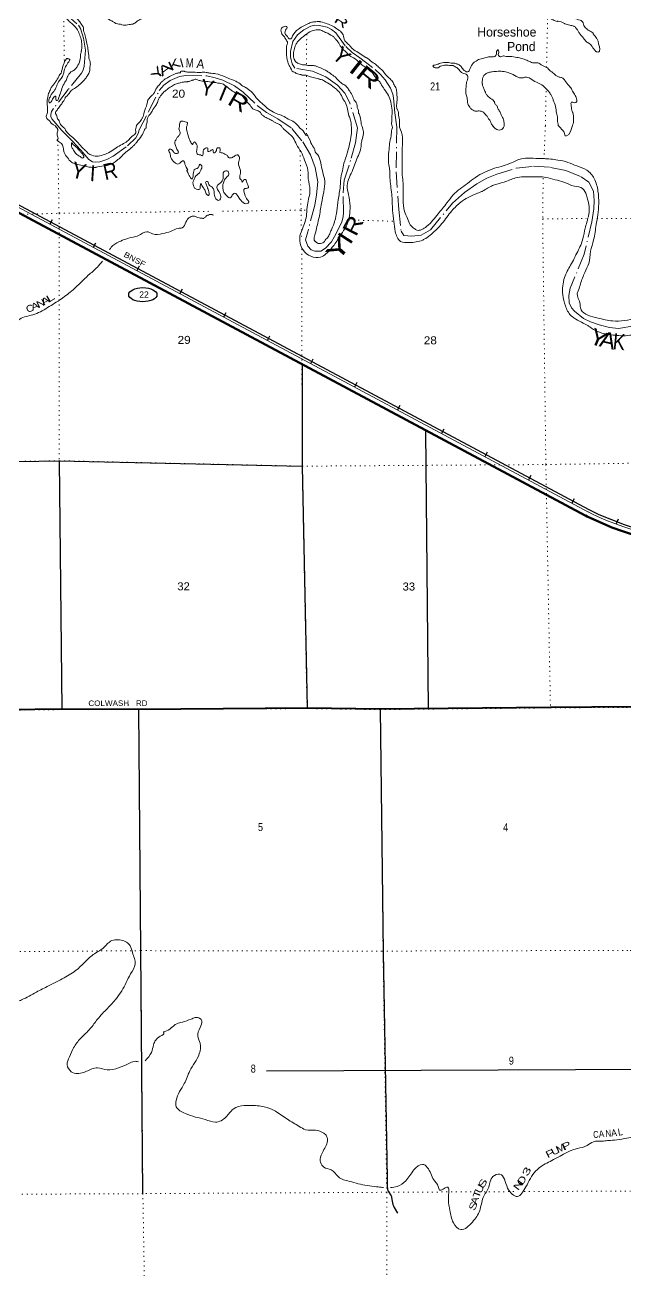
# Model space of a CAD drawing. Header units: feet. Extents: x -2 to 285336, y -549186 to -364975.
# Drawn here: x 226646 to 239775, y -481607 to -454369 of the extents above; entities that cross this region are included whole.
import ezdxf
from ezdxf.enums import TextEntityAlignment as Align

# ---------------------------------------------------------------- set-up
doc = ezdxf.new("R2010")
doc.units = ezdxf.units.FT
doc.header["$LTSCALE"] = 70
doc.linetypes.add('DOT_DASHED', pattern=[7.7, 5, -1.2, 0.3, -1.2])
doc.linetypes.add('DOTTED', pattern=[1.5, 0.3, -1.2])
for name, color, linetype, lineweight in [('17', 7, 'Continuous', 25), ('23', 7, 'Continuous', 70), ('26', 7, 'Continuous', 40), ('27', 7, 'Continuous', 13), ('29', 7, 'Continuous', 25), ('34', 7, 'Continuous', 25), ('39', 7, 'Continuous', 13), ('41', 7, 'Continuous', 13), ('44', 7, 'DOT_DASHED', 13), ('6', 7, 'DOTTED', 25), ('7', 7, 'DOTTED', 13)]:
    doc.layers.add(name, color=color, linetype=linetype, lineweight=lineweight)

msp = doc.modelspace()

# ---------------------------------------------------------------- linework, layer by layer
at = {"layer": '17'}
msp.add_ellipse((229225.15, -460270.53), major_axis=(-309.24, 1), ratio=0.500121, dxfattribs=at)
at = {"layer": '23'}
msp.add_lwpolyline([(243441.25, -466705.87), (239714.87, -465444.4), (239483.42, -465360.86), (238948.13, -465121.98), (238906.97, -465103.61), (238898.13, -465097.46), (225458.05, -457916.01)], dxfattribs=at)
at = {"layer": '26'}
msp.add_lwpolyline([(243441.25, -466705.87), (243442.3, -466729.64), (243553.83, -469257.48), (238141.45, -469300.75), (234414.5, -469337.88), (232817.67, -469316.21), (229137, -469347.48), (227455.64, -469339.58), (223913.71, -469381.37), (222107.54, -469405.16), (222112.85, -463991.17), (222037.1, -458713.71), (222035.76, -458634.6)], dxfattribs=at)
at = {"layer": '29'}
for p, q in [((235405.91, -463253.29), (235465.62, -469334.28)), ((227398.4, -463902.98), (227455.64, -469339.58)), ((245194.08, -477200.96), (231930.27, -477256.1))]:
    msp.add_line(p, q, dxfattribs=at)
for points in [[(232708.66, -461785.45), (232710.68, -464021.56), (232817.67, -469307.21)], [(222116.07, -463989.61), (227389.4, -463902.98), (232710.68, -464021.56)], [(229226.41, -479934.8), (229178.43, -474619.14), (229137, -469347.48)], [(234414.5, -469337.88), (234480.94, -474653.32), (234568.06, -479600.22)], [(234568.06, -479600.22), (234569.67, -479771.49), (234575.8, -479838.93), (234583.97, -479870.6), (234590.09, -479881.83), (234659.54, -479984), (234665.67, -479998.32), (234667.71, -480015.68), (234679.96, -480098.43), (234688.14, -480136.25), (234697.33, -480169.96), (234710.6, -480204.7), (234724.89, -480237.38), (234798.42, -480364.07)]]:
    msp.add_lwpolyline(points, dxfattribs=at)
at = {"layer": '34', "lineweight": 13}
msp.add_line((238973.74, -465024.48), (225054.27, -457586.87), dxfattribs=at)
at = {"layer": '34'}
for p, q in [((227240.56, -458631.44), (227188.43, -458729)), ((228188.43, -459143.74), (228136.31, -459241.3)), ((229147.31, -459648.46), (229095.18, -459746.02)), ((230088.34, -460148.79), (230036.22, -460246.34)), ((231042.09, -460665.47), (230989.96, -460763.03)), ((231995.09, -461179.47), (231942.96, -461277.02)), ((232945.42, -461682.48), (232893.29, -461780.03)), ((233908.68, -462193.06), (233856.55, -462290.62)), ((234845.33, -462692.65), (234793.2, -462790.2)), ((235808.59, -463210.07), (235756.46, -463307.63)), ((236755.49, -463716.48), (236703.37, -463814.04)), ((237715.34, -464223.66), (237663.21, -464321.22)), ((238658.82, -464733.49), (238606.69, -464831.05)), ((239620.43, -465177.69), (239579.63, -465280.5))]:
    msp.add_line(p, q, dxfattribs=at)
msp.add_lwpolyline([(253811.43, -470096.96), (252076.11, -469471.79), (239763.8, -465303.76), (239206.01, -465082.43), (238991.23, -464978.38), (225076.93, -457543.53), (225075.09, -457542.59), (224663.22, -457292.81), (224309.01, -457016.89), (223955.84, -456716.3)], dxfattribs=at)
at = {"layer": '34', "lineweight": 13}
msp.add_lwpolyline([(253851.08, -470221.6), (253254, -470001.45), (252059.08, -469517.65), (239746.93, -465349.68)], dxfattribs=at)
msp.add_arc((241588.69, -459890.59), 5761.4, 242.95041, 251.35595, dxfattribs=at)
at = {"layer": '39'}
msp.add_lwpolyline([(238313.26, -456572.46), (238431.1, -456700.28), (238462.96, -456796.79), (238491.14, -456794.86), (238545.58, -456764.87), (238578, -456702.68), (238622.3, -456569.29)], dxfattribs=at)
for points in [[(227535.8, -456681.21), (227510.72, -456625.05), (227474.05, -456595.73), (227437.24, -456560.42), (227401.81, -456494.98), (227378.7, -456443.32), (227360.25, -456423.65), (227336.56, -456343.92), (227326.26, -456330.1), (227317.3, -456284.16), (227361.97, -456215.02), (227422.27, -456125.48), (227450, -456091.7), (227474.04, -456054.12), (227494.44, -456027.67), (227523.29, -455968.9), (227536.95, -455950.55), (227586.05, -455901.38), (227638.71, -455830.06), (227660.25, -455805.54), (227751.26, -455747.45), (227861.62, -455654.85), (227922.62, -455599.39), (227971.52, -455540.19), (228016.28, -455475.05), (228042.9, -455429.66), (228053, -455408.09), (228064.11, -455363.73), (228072.11, -455265.28), (228077.42, -455231.07), (228053.12, -455121.26), (228050.98, -455115.29), (228047.54, -455045.17), (228029.78, -454961.3), (228024, -454875.17), (228008.61, -454809.31), (227975.59, -454665.6), (227949.15, -454549.83), (227927.96, -454494.11), (227924.72, -454434), (227870.68, -454340.88), (227821.07, -454267.72), (227786.27, -454232.36), (227724.95, -454175.49), (227672.32, -454150.52), (227662.26, -454148.74), (227629.95, -454137.38), (227583.13, -454102.27), (227562.43, -454070.62), (227531.84, -454045.19), (227498.79, -453997.76), (227451.71, -453950.62), (227414.99, -453919.3), (227355.4, -453848.36), (227299.9, -453781.34), (227275.44, -453761.8), (227255.36, -453760.22), (227237.03, -453746.57), (227203.2, -453661.04), (227182.59, -453633.39), (227176.41, -453625.5), (227094.49, -453540.99), (226997.88, -453424.7), (226981.16, -453390.96)], [(227826.88, -453381.04), (227847.83, -453443.5), (227871.85, -453520.49), (227880.65, -453558.42), (227929.42, -453687.76), (227934.2, -453725.77), (227950.71, -453845.76), (227979.54, -453883.27), (228016.97, -453948.66), (228088.46, -454013.33), (228216.59, -454102.88), (228321.81, -454150.79), (228374.65, -454185.78), (228508.55, -454263.17), (228579.5, -454301.78), (228700.8, -454351.36), (228706.81, -454351.23), (228831.62, -454376.67), (228893.57, -454367.33), (228957.57, -454359.96), (229047.11, -454330.18), (229078.76, -454307.24), (229175.67, -454243.01), (229252.98, -454201.26), (229323.84, -454137.57), (229398.33, -454055.77), (229431.12, -453992.89), (229464.32, -453950.06), (229523.68, -453912.7), (229554.64, -453857.89), (229560.35, -453843.73), (229614.07, -453726.25), (229627.2, -453665.92), (229633.47, -453597.47), (229635.62, -453507.17), (229646.91, -453470.83), (229674.94, -453371.95)], [(238131.75, -454027.35), (238124.93, -454085.65), (238132.38, -454155.7), (238128.95, -454183.86), (238139.62, -454215.72), (238204.69, -454260.48), (238285.5, -454290.86), (238313.51, -454288.26), (238432.67, -454331.88), (238459.01, -454345.36), (238567.83, -454373.15), (238654.56, -454399.39), (238664.99, -454403.27), (238691.16, -454424.7), (238765.64, -454537.46), (238769.77, -454543.38), (238864.32, -454657.72), (238921.95, -454730.71), (238960.55, -454755.97), (239054.49, -454840.23), (239087.66, -454893.68), (239130.71, -454940.92), (239140.99, -454952.73), (239163.19, -454960.29), (239203.23, -454957.44), (239216.59, -454925.07), (239212.94, -454844.91), (239200.02, -454801.05), (239182.42, -454725.21), (239155.23, -454669.62), (239149.06, -454661.73), (239122.06, -454616.16), (239081.08, -454572.91), (239076.75, -454556.96), (239068.48, -454545.09), (238973.07, -454486.94), (238936.4, -454457.62), (238874.68, -454380.7), (238828.59, -454283.39), (238790.18, -454268.17), (238665.01, -454224.67), (238544.05, -454191.13), (238432.66, -454135.31), (238378.18, -454118.42), (238321.42, -454087.52), (238304.27, -454078.63), (238278.76, -454060.34), (238208.1, -454035.76), (238157.72, -454022.78), (238133.76, -454027.3)], [(227368.2, -456682.89), (227367.25, -456666.2), (227363.96, -456656.43), (227356.65, -456638.34), (227329.86, -456602.8), (227305.16, -456571.24), (227234.2, -456532.62), (227184.75, -456467.48), (227154.2, -456444.07), (227110.76, -456378.8), (227129.4, -456310.21), (227143.58, -456219.65), (227140.96, -456189.62), (227132.1, -456051.41), (227153.29, -455912.56), (227155.05, -455900.49), (227176.46, -455843.71), (227197.03, -455797.31), (227231.56, -455722.37), (227280.55, -455667.17), (227303.46, -455635.56), (227315.54, -455614.28), (227385.33, -455498.46), (227408.42, -455451.84), (227437.86, -455421.14), (227440.23, -455416.13), (227449.09, -455382.79), (227490.17, -455235.5), (227555.78, -455111.75), (227567.64, -455103.48), (227583, -455108.03), (227609.88, -455110.61), (227626.2, -455124.31), (227624.57, -455142.38), (227620.68, -455148.49), (227552.69, -455254.23), (227537.16, -455278.62), (227499.56, -455399.77), (227477.04, -455474.46), (227424.63, -455557.81), (227372.02, -455631.13), (227347.17, -455689.83), (227337.28, -455712.96), (227306.95, -455780.93), (227285.53, -455811.48), (227279.68, -455819.62), (227232.74, -455876.79), (227215.41, -455911.24), (227176.86, -455986.28), (227167.79, -456032.6), (227174.3, -456056.53), (227182.59, -456070.39), (227200.59, -456068.01), (227231.91, -456031.24), (227276.39, -455952.07), (227300.02, -455931.51), (227317.97, -455927.12), (227319.54, -456003.3), (227337.98, -456022.98), (227354.01, -456022.63), (227373.59, -456000.15), (227399.96, -455917.36), (227407.6, -455899.15), (227454.89, -455761.75), (227522.17, -455621.93), (227564.56, -455538.8), (227575.8, -455500.45), (227608.83, -455449.6), (227669.67, -455386.14), (227709.41, -455369.25), (227766.45, -455315.89), (227805.25, -455252.88), (227856.42, -455109.39), (227859.54, -455065.95), (227868.05, -454992.81), (227879.09, -454944.44), (227880.92, -454936.37), (227891.83, -454881.99), (227890.31, -454807.8), (227875.73, -454683.76), (227833.22, -454566.32), (227782.82, -454455.07), (227756.2, -454427.55), (227674.24, -454341.03), (227633.54, -454311.81), (227594.27, -454268.65), (227576.17, -454250.85), (227508.67, -454186.09), (227482.55, -454182.63), (227456.7, -454193.21)], [(233788.88, -456618.68), (233754.41, -456404.5), (233733.34, -456354.8), (233704.42, -456215.01), (233659.46, -456075.56), (233622.16, -456016.17), (233551.24, -455881.28), (233460.89, -455776.89), (233416.07, -455741.74), (233391.45, -455723.85), (233371.25, -455706.59), (233334.6, -455679.28), (233200.63, -455597.88), (233176.25, -455582.34), (233079.42, -455552.3), (233069.32, -455548.5), (232954.49, -455520.85), (232831.44, -455483.35), (232768.92, -455464.6), (232704.8, -455465.97), (232678.54, -455456.5), (232639.98, -455447.31), (232579.78, -455430.5), (232526.91, -455393.51), (232512.84, -455391.8), (232475.95, -455352.47), (232467.48, -455330.58), (232411.24, -455227.48), (232385.14, -455127.74), (232364.55, -455003.83), (232368.18, -454887.41), (232367.85, -454871.38), (232376.63, -454811.02), (232391.87, -454772.59), (232389.21, -454740.55), (232376.78, -454720.76), (232335.23, -454649.43), (232281.77, -454584.37), (232256.9, -454544.78), (232247.61, -454482.8), (232255, -454452.55), (232264.65, -454434.3), (232314.18, -454405.17), (232366.27, -454404.06), (232380.66, -454421.81), (232379.03, -454439.9), (232361.4, -454460.33), (232340.44, -454512.93), (232338.56, -454518.98), (232335.5, -454565.18), (232386.82, -454624.26), (232427.93, -454673.54), (232461.95, -454670.81), (232485.54, -454648.24), (232502.79, -454609.78), (232628.03, -454460.7), (232750.78, -454385.89), (232860, -454335.44), (232901.7, -454316.51), (232975.59, -454302.9), (232985.61, -454302.7), (233093.72, -454296.4), (233121.9, -454301.82), (233255.06, -454343.12), (233380.39, -454394.62), (233494.21, -454470.45), (233547.08, -454507.43), (233604.79, -454584.44), (233645.54, -454713.95), (233657.98, -454733.75), (233745.82, -454814.12), (233784.92, -454863.43), (233838.04, -454912.46), (233969.97, -454991.9), (234104.07, -455079.32), (234112.17, -455083.16), (234236.41, -455178.81), (234340.09, -455248.82), (234362.62, -455272.41), (234448.29, -455344.82), (234512.05, -455423.69), (234632.95, -455551.51), (234698.67, -455628.34), (234721.78, -455680), (234746.65, -455719.59), (234776.63, -455813.23), (234779.62, -455861.3), (234787, -456025.62), (234781.78, -456063.84), (234780.15, -456180.21), (234790.95, -456218.09), (234795.12, -456226.02), (234820.61, -456295.68), (234822.13, -456369.86), (234832.88, -456405.74), (234841.98, -456555.98), (234841.27, -456608.05)], [(234028.03, -456616.16), (233998.95, -456501.61), (233965.53, -456337.85), (233946.63, -456296.13), (233941.43, -456238.07), (233914.02, -456172.46), (233911.16, -456130.4), (233889.76, -456064.66), (233838.18, -455993.55), (233817, -455937.84), (233752.45, -455820.87), (233700.72, -455741.73), (233621.13, -455673.21), (233598.89, -455663.65), (233515.21, -455591.22), (233504.99, -455581.4), (233451.7, -455524.37), (233406.87, -455489.21), (233303.08, -455413.19), (233241.15, -455372.17), (233201.54, -455349.15), (233169.15, -455333.78), (233051.9, -455286.12), (232983.24, -455261.5), (232928.98, -455254.63), (232804.54, -455247.23), (232778.33, -455239.77), (232740.3, -455242.58), (232693.97, -455231.52), (232609.24, -455205.24), (232553.98, -455150.24), (232547.81, -455142.35), (232517.61, -455038.69), (232535.06, -454911.96), (232570.95, -454804.9), (232617.52, -454729.69), (232652.01, -454692.84), (232692.18, -454655.91), (232737.56, -454620.85), (232879.85, -454521.56), (232987.31, -454483.18), (233043.33, -454477.98), (233119.64, -454484.39), (233198.61, -454522.83), (233249.07, -454539.81), (233326.2, -454586.32), (233334.33, -454592.17), (233399.24, -454628.9), (233438.3, -454676.21), (233473.18, -454715.59), (233543.57, -454824.42), (233599.24, -454899.46), (233699.35, -454991.61), (233723.97, -455019.17), (233835.62, -455087.01), (233968.16, -455196.52), (234007.01, -455233.81), (234082.26, -455286.37), (234220.78, -455393.76), (234249.36, -455419.23), (234294.96, -455492.47), (234344.17, -455545.59), (234348.33, -455553.52), (234407.72, -455614.45), (234430.58, -455654.08), (234507.28, -455776.81), (234598.32, -455915.28), (234649.32, -456056.62), (234677.07, -456236.54), (234680.89, -456324.71), (234669.89, -456375.09), (234673.71, -456463.26), (234666.68, -456511.54), (234683.55, -456609.55)], [(236886.1, -456587.46), (236845.83, -456521.61), (236832.99, -456481.77), (236816.31, -456450.02), (236785.72, -456424.6), (236768.99, -456390.86), (236701.18, -456310.06), (236682.09, -456285.19), (236644.51, -456262.65), (236603.82, -456253.95), (236557.65, -456250.91), (236537.73, -456257.36), (236451.08, -456235.12), (236394.11, -456194.2), (236365.04, -456144.67), (236358.9, -456138.78), (236331.98, -456097.23), (236326.82, -456041.18), (236310.75, -455941.23), (236295.81, -455897.42), (236293.06, -455763.1), (236302.74, -455648.56), (236332.42, -455531.6), (236335.76, -455499.44), (236314.91, -455459.76), (236276.39, -455438.52), (236222.03, -455427.63), (236177.14, -455388.47), (236117.58, -455319.52), (236070.88, -455290.43), (236060.78, -455286.63), (236012.08, -455257.58), (235963.9, -455254.58), (235849.49, -455246.98), (235739.74, -455271.36), (235719.83, -455277.79), (235688.34, -455306.54), (235646.58, -455306.78), (235597.97, -455298.42), (235571.43, -455274.91), (235591.01, -455252.44), (235609, -455250.06), (235706.53, -455215.89), (235842.28, -455188.96), (235912.5, -455191.48), (235972.89, -455204.25), (235978.91, -455204.12), (236051.12, -455206.6), (236093.57, -455223.75), (236115.69, -455227.3), (236174.62, -455266.17), (236197.28, -455295.78), (236252.77, -455362.79), (236283.29, -455384.22), (236307.62, -455397.74), (236347.49, -455386.87), (236372.87, -455354.24), (236436.37, -455224.53), (236489.44, -455173.26), (236539, -455146.14), (236546.89, -455139.95), (236654.39, -455103.59), (236762.02, -455073.23), (236870.09, -455064.92), (236924.07, -455057.76), (236943.74, -455039.3), (236959.03, -455002.88), (236973.49, -454926.34), (236999.21, -454909.76), (237001.34, -454915.73), (237012.18, -454955.61), (237003.8, -455036.02), (237018.24, -455055.78), (237040.49, -455065.34), (237110.29, -455047.82), (237118.3, -455047.64), (237170.6, -455056.56), (237260.81, -455056.66), (237407.66, -455081.64), (237463.93, -455088.47), (237564.81, -455120.44), (237678.01, -455166.18), (237728.63, -455191.19), (237800.89, -455195.68), (237849.02, -455196.67), (237923.86, -455229.18), (237980.75, -455266.09), (238041.43, -455292.89), (238063.64, -455300.44), (238139.33, -455375.05), (238145.43, -455378.94), (238239.19, -455455.18), (238288.03, -455490.25), (238350.63, -455513), (238415.24, -455535.7), (238456.34, -455584.98), (238546.82, -455695.38)], [(229063.97, -456666.14), (229104.71, -456545.11), (229185.09, -456457.16), (229205.8, -456421.22), (229219.96, -456398.26), (229255.65, -456281.16), (229316.1, -456101.38), (229338.32, -456012.65), (229363.63, -455976.01), (229398.91, -455937.15), (229435.46, -455901.84), (229459.79, -455875.69), (229531.25, -455743.8), (229597.15, -455664.27), (229622.44, -455631.75), (229654.96, -455602.85), (229701.93, -455559.49), (229763.36, -455528.28), (229787.08, -455511.73), (229836.53, -455484.52), (229868.44, -455469.95), (229903.38, -455450.19), (229934.09, -455437.54), (229953.78, -455429.97), (229989.68, -455421.19), (230022.64, -455419.52), (230047.66, -455413.94), (230047.42, -455401.91), (230063.59, -455384.08), (230123.19, -455382.26), (230137.3, -455385.97), (230223.86, -455404.19), (230281.15, -455405.99), (230336.16, -455405.83), (230410.34, -455406.26), (230472.45, -455410.44), (230498.58, -455408.4), (230610.83, -455408.03), (230687.3, -455422.45), (230823.93, -455437.61), (231023.73, -455503.58), (231223.91, -455587.59), (231351.66, -455659.1), (231394.49, -455694.29), (231471.53, -455736.79), (231477.63, -455740.67), (231595.65, -455826.43), (231706.65, -455960.46), (231760.07, -456023.52), (231825.38, -456080.3), (231943.86, -456188.1), (232083.96, -456275.39), (232209.35, -456328.89), (232251.72, -456342.05), (232375.41, -456411.63), (232507.05, -456477.04), (232602.84, -456553.23), (232627.59, -456586.8), (232656.46, -456630.3)], [(237127.56, -456584.51), (237125.82, -456489.61), (237114.94, -456447.72), (237066.51, -456334.42), (237032.94, -456260.92), (236991.55, -456197.61), (236966.18, -456133.97), (236927.21, -456090.66), (236920.79, -456070.74), (236906.06, -456036.95), (236806.2, -455956.82), (236746.77, -455893.91), (236717.61, -455840.37), (236683.9, -455760.85), (236658.04, -455691.53), (236655.03, -455675), (236651.67, -455655.22), (236657.51, -455548.79), (236676.31, -455488.22), (236735.36, -455434.83), (236792.97, -455409.54), (236868.82, -455393.89), (236994.89, -455383.2), (237129.34, -455390.39), (237244.25, -455422.06), (237355.53, -455471.85), (237394.13, -455497.12), (237462.87, -455525.75), (237521.07, -455528.53), (237582.93, -455515.19), (237592.86, -455510.97), (237649.09, -455515.79), (237699.72, -455540.8), (237835.73, -455624.17), (237955.14, -455679.81), (238051.16, -455768.04), (238104.41, -455823.08), (238147.93, -455892.36), (238181.1, -455945.81), (238204.58, -456015.52), (238253.5, -456152.88), (238276.49, -456296.81), (238298.75, -456404.65), (238297.6, -456446.79), (238313.26, -456572.46)], [(229264.3, -456664.12), (229267.15, -456645.97), (229288.86, -456629.46), (229301.57, -456565.01), (229314.69, -456520.61), (229326.49, -456412.04), (229357.31, -456351.21), (229400.4, -456302.17), (229426.73, -456252.89), (229509.15, -456131.38), (229551.5, -456046.24), (229558.85, -456013.99), (229595.61, -455949.03), (229632.61, -455896.09), (229709.19, -455818.26), (229719.08, -455812.02), (229755.87, -455782.47), (229801.84, -455742.08), (229849.39, -455715), (229942.53, -455662.87), (229986.41, -455651.92), (230060.22, -455628.42), (230112.02, -455619.18), (230156.4, -455611.89), (230200.06, -455611.29), (230220.01, -455606.85), (230257.1, -455599.87), (230293.78, -455587.24), (230317.22, -455575.82), (230330.74, -455574.32), (230339.49, -455568.22), (230405.53, -455562.8), (230470.19, -455587.51), (230582.73, -455601.18), (230715.38, -455618.42), (230786.13, -455629.92), (230823.92, -455632.17), (230866.19, -455641.3), (230932.48, -455647.92), (231035.82, -455701.89), (231160.07, -455797.54), (231269.58, -455859.41), (231340.34, -455887.99), (231403.27, -455926.77), (231500.08, -456053.09), (231508.26, -456060.94), (231590.31, -456151.47), (231631.45, -456202.74), (231704.24, -456233.29), (231785.25, -456273.69), (231826.48, -456328.99), (231853.02, -456352.49), (231902.06, -456385.15), (231942.64, -456406.19), (231978.81, -456426.04), (232065.91, -456470.33), (232116.67, -456501.34), (232187.42, -456529.93), (232275.27, -456610.31), (232293.6, -456634.24)], [(238546.82, -455695.38), (238600.34, -455764.46), (238625.45, -455816.07), (238683.54, -455911.12), (238715.64, -456010.73), (238716.3, -456042.81), (238714.55, -456054.88), (238676.85, -456073.72), (238630.47, -456060.67), (238620.41, -456058.87), (238600.41, -456061.3), (238590.97, -456089.59), (238598.09, -456143.59), (238616.54, -456261.54), (238629.1, -456287.35), (238648.13, -456433.36), (238640.08, -456529.8), (238624.71, -456562.23), (238622.3, -456569.29)], [(230019.82, -456656.61), (230015.22, -456640.06), (230017.04, -456623.68), (230029.78, -456560), (230029.78, -456543.63), (230042.51, -456494.5), (230055.24, -456479.95), (230060.7, -456476.31), (230077.07, -456470.85), (230131.63, -456479.95), (230178.92, -456496.32), (230204.38, -456510.88), (230204.38, -456525.43), (230191.65, -456572.74), (230178.92, -456625.5), (230178.43, -456629.9), (230177.49, -456655.04)], [(229264.3, -456664.12), (229195.94, -456798.27), (229090.83, -456932.59), (229048.38, -456986.72), (228995.89, -457036.8), (228880.85, -457130.91), (228771.83, -457233.08), (228680.99, -457315.2), (228618.44, -457363.25), (228443.08, -457445.15), (228213.55, -457478.69), (228199.44, -457484.68), (228124.98, -457484.48), (228020.38, -457474.16), (227905.78, -457441.71), (227760.99, -457413.2), (227664.55, -457368.75), (227576.34, -457272.09), (227506.3, -457159.4), (227490.46, -457085.03), (227404.46, -456930.12), (227348.28, -456881.75), (227364.44, -456865.73), (227354.68, -456777.31), (227368.2, -456682.89)], [(227535.8, -456681.21), (227608.3, -456761.91), (227722.67, -456858.64), (227810.89, -456951.29), (227911.12, -457062.04), (227985.35, -457130.54), (228025.45, -457170.83), (228111.81, -457221.28), (228248.59, -457239.72), (228395.63, -457199.94), (228546.82, -457126.01), (228673.9, -457037.95), (228804.96, -456963.97), (228905.82, -456895.94), (228986.61, -456809.77), (229071.42, -456727.63), (229063.97, -456666.14)], [(230434.7, -457627.22), (230462.95, -457605.2), (230491.32, -457549.03), (230513.79, -457454.67), (230475.68, -457418.41), (230449.33, -457470.57), (230429.11, -457498.64), (230366.64, -457524.59), (230328.02, -457634.98), (230293.46, -457737.34), (230267.38, -457713.16), (230209.42, -457596.49), (230191.49, -457544.21), (230199.54, -457546.24), (230155.63, -457441.66), (230125.75, -457351.18), (230115.72, -457343.12), (230008.84, -457409.13), (229936.45, -457390.86), (229886.3, -457346.53), (229832.32, -457243.93), (229812.47, -457163.52), (229790.54, -457105.21), (229836.89, -457085.24), (229893.03, -457145.66), (229943.21, -457181.95), (230001.64, -457164.03), (229969.72, -457083.59), (229939.79, -457009.18), (229921.83, -456964.93), (229936.12, -456906.71), (229972.58, -456838.51), (229988.75, -456818.46), (230037.24, -456762.34), (230019.82, -456656.61)], [(230177.49, -456655.04), (230240.15, -456861.32), (230272.09, -456933.72), (230314.18, -456984.06), (230340.52, -456931.9), (230410.69, -457008.42), (230404.3, -457110.86), (230428.12, -457205.34), (230486.45, -457213.53), (230528.65, -457231.72), (230542.87, -457191.58), (230573.45, -457079.16), (230645.93, -457067.3), (230647.73, -457129.58), (230706.12, -457121.7), (230756.51, -457097.73), (230768.35, -457166.07), (230824.79, -457138.09), (230855.25, -457059.82), (230911.57, -457068.01), (230913.26, -457160.42), (230969.57, -457170.62), (231021.81, -457194.86), (231076.03, -457227.15), (231098.03, -457267.39), (231166.42, -457275.6), (231237, -457231.6), (231287.4, -457207.62), (231339.5, -457272.05), (231319, -457380.47), (231360.65, -457555.36), (231350.2, -457667.83), (231347.97, -457730.1), (231376.04, -457760.3), (231394.05, -457790.49), (231397.98, -457816.61), (231424.31, -457766.46), (231474.67, -457752.53), (231506.56, -457841.01), (231536.46, -457925.46), (231518.3, -457939.47), (231455.89, -457945.34), (231467.4, -458108.09), (231529.42, -458212.71), (231543.45, -458230.83), (231513.09, -458278.96), (231392.53, -458228.42), (231310.38, -458125.75), (231238.2, -458047.21), (231191.81, -458079.23), (231169.55, -458113.32), (231137.22, -458151.4), (231058.91, -458102.98), (230988.81, -458006.37), (230977.02, -457923.97), (230981.32, -457843.63), (231013.82, -457757.33), (231046.17, -457713.22), (231104.81, -457633.02), (231082.9, -457566.67), (230998.32, -457584.53), (230985.86, -457694.98), (230967.51, -457763.24), (230914.96, -457829.39), (230848.35, -457887.47), (230914.16, -458062.42), (230923.83, -458172.94), (230895.55, -458205), (230807.21, -458146.51), (230775.6, -457975.67), (230731.55, -457911.27), (230683.37, -457879), (230635.36, -457794.5), (230601.13, -457800.43), (230621, -457874.81), (230642.92, -457937.15), (230676.72, -458053.75), (230664.5, -458097.92), (230642.37, -458093.84), (230594.33, -458021.39), (230558.38, -457942.95), (230530.35, -457900.69), (230492.35, -457834.29), (230482.06, -457898.55), (230471.78, -457962.81), (230373.21, -457950.49), (230333.19, -457886.1), (230321.33, -457823.79), (230337.63, -457765.58), (230388.27, -457671.3), (230434.7, -457627.22)], [(232293.1, -456633.81), (232397.9, -456724.42), (232514.21, -456841.25), (232588.16, -456988.09), (232686.21, -457147.06), (232762.07, -457324.04), (232837.74, -457555.27), (232845.16, -457736.09), (232880.54, -457979.26), (232825.07, -458306.56), (232808.26, -458511.42), (232718.63, -458826.58), (232661.74, -458981.11), (232667.22, -459141.84), (232725.09, -459284.62), (232901.67, -459429.73), (233112.92, -459446.37), (233330.84, -459278.2), (233407.63, -459183.99), (233561.39, -458947.34), (233670.62, -458786.92), (233743.9, -458546.05), (233758.73, -458333.15), (233725.37, -458085.96), (233693.87, -457884.99), (233744.81, -457702.32), (233819.86, -457531.76), (233939.66, -457222.71), (233996.58, -457060.14), (234007.08, -456933.61), (234019.31, -456887.44), (234052.01, -456742.88), (234028.03, -456616.16)], [(233788.88, -456618.68), (233784.23, -456782.35), (233749.37, -456969.08), (233698.33, -457177.87), (233625.14, -457394.64), (233590.36, -457559.28), (233565.85, -457661.66), (233542.89, -457900.66), (233499.6, -458195.85), (233468.57, -458440.86), (233421.5, -458665.73), (233358.54, -458832.3), (233322.04, -458912.56), (233281.47, -459004.86), (233216.82, -459079.02), (233202.64, -459105.09), (233113.95, -459147.04), (233057.6, -459148.9), (232993.38, -459098.51), (232989.36, -459096.49), (232981.68, -458990), (233006.16, -458893.64), (233079.68, -458584.46), (233133.08, -458275.24), (233182.25, -458022.25), (233205.19, -457791.28), (233145.72, -457529.97), (233020.17, -457176.07), (233008.14, -457163.98), (232976.27, -457067.47), (232958.24, -457043.32), (232882.28, -456898.48), (232806.22, -456779.75), (232806.21, -456781.76), (232730.07, -456685.13), (232656.46, -456630.3)], [(238963.6, -458579.05), (238990.56, -458437.46), (238980.96, -458304.84), (238927.35, -458095.78), (238845.36, -457944.89), (238664.42, -457896.2), (238433.3, -457807.19), (238248.34, -457754.47), (238043.26, -457703.7), (237741.44, -457690.84), (237377.12, -457715.99), (237127.26, -457807.74), (236877.47, -457881.4), (236657.7, -458003.36), (236633.51, -458015.35), (236516.63, -458061.24), (236181.93, -458247.18), (235986.08, -458435.5), (235765.75, -458716.16), (235539.58, -458944.57), (235412.47, -459038.65), (235347.95, -459074.64), (235049.92, -459130.09), (234862.86, -459103.48), (234746.89, -458890.23), (234717.47, -458667.16), (234690.14, -458426.02), (234669.24, -458068.38), (234630.23, -457712.71), (234622.86, -457515.82), (234609.04, -457437.43), (234601.86, -457186.3), (234620.61, -457003.54), (234622.73, -456971.4), (234657.56, -456792.71), (234672.13, -456654.13), (234683.55, -456609.55)], [(234841.22, -456607.88), (234904.96, -456829.52), (234898.12, -457060.53), (234899.21, -457327.71), (234898.24, -457606.95), (234915.7, -457793.82), (234921.32, -457914.37), (234920.37, -458189.59), (234949.65, -458448.81), (235013.51, -458603.67), (235075.41, -458744.45), (235161.67, -458823.03), (235219.91, -458857.34), (235433.5, -458777.55), (235683.99, -458500.99), (235876, -458262.44), (236017.47, -458086.03), (236326.24, -457835.74), (236501.77, -457703.62), (236921.03, -457505.85), (237291.73, -457384.3), (237541.6, -457288.53), (237764.98, -457287.12), (237994.37, -457293.76), (238300.14, -457324.7), (238525.35, -457375.52), (238720.28, -457454.39), (238935.29, -457545.36), (239099.67, -457728.61), (239181.22, -458006.05), (239198.37, -458281.31), (239179.42, -458524.34), (239142.46, -458737.19), (239086.97, -459070.51), (239019.69, -459321.45), (238978.52, -459588.52), (238895.34, -459781.15), (238799.89, -460032.01), (238753.13, -460168.49), (238726.72, -460240.74), (238790.31, -460473.94), (238792.2, -460508.1), (238812.01, -460598.55), (238958.51, -460715.46), (239183.67, -460780.34), (239501.4, -460845.47), (239765.06, -460836.13), (240020.78, -460792.61), (240278.52, -460749.1), (240648.95, -460705.89), (240813.76, -460764.59), (241020.6, -460889.69), (241274.89, -461257.99), (241509.09, -461618.21), (241697.5, -461837.68), (241779.1, -462099.05), (241925.43, -462264.17), (242301.55, -462319.41), (242646.1, -462195.77), (242809.39, -462111.83), (243059.31, -462002.01), (243309.51, -461809.82), (243326.19, -461795.19)], [(236885.84, -456587.22), (236952.18, -456648.14), (236966.24, -456656.21), (237078.94, -456654.5), (237115.3, -456614.42), (237127.56, -456584.51)], [(227710.11, -456997.22), (227778.36, -457047.63), (227842.5, -457122.13), (227882.58, -457170.45), (227932.56, -457262.99), (227918.42, -457279.02), (227856.14, -457248.72), (227801.91, -457218.45), (227735.73, -457153.99), (227711.74, -457107.72), (227673.69, -457053.38), (227663.86, -456987.06), (227666.01, -456948.89), (227707.03, -456994.45)], [(228497.32, -459286.57), (228533.49, -459229.29), (228702.93, -459113.22), (229011.18, -459009.58), (229128.01, -458977.75), (229311.44, -458891.85), (229436.04, -458940.4), (229665.48, -458930.96), (229832.67, -458885.2), (229999.91, -458821.36), (230086.5, -458805.52), (230167.42, -458683.19), (230258.37, -458570.94), (230353.01, -458553.11), (230403.25, -458573.33), (230507.81, -458597.71), (230529.52, -458596.99)], [(230517.38, -458597.85), (230558.54, -458600.34), (230581.25, -458582.17), (230603.95, -458559.46), (230626.66, -458536.75), (230658.44, -458527.66), (230708.39, -458514.03), (230771.96, -458532.2), (230740.18, -458518.58), (230753.8, -458523.12)], [(242340.74, -462624.86), (242121.3, -462652.41), (241908.03, -462639.79), (241771.32, -462601.25), (241677.02, -462520.65), (241593.09, -462349.67), (241466.88, -462184.6), (241446.94, -462132.32), (241316.78, -461945.14), (241289.34, -461734.14), (241177.5, -461488.76), (241003.39, -461209.06), (240812.75, -461053.86), (240627.8, -461001.14), (240541.25, -461006.94), (240354.15, -460990.37), (240184.85, -461064.25), (239832.34, -461163.76), (239639.15, -461165.25), (239562.7, -461159.02), (239170.58, -461073.61), (239001.88, -460976.73), (238941.64, -460938.4), (238618.3, -460748.71), (238590.21, -460724.52), (238468.18, -460517.28), (238412.69, -460270.04), (238450.21, -459894.48), (238583.98, -459621.62), (238737.94, -459326.73), (238853.63, -459043.78), (238900.7, -458816.9), (238937.38, -458684.41), (238959.73, -458595.67)], [(222159.8, -463097.76), (222436.73, -463072.17), (222716.51, -463056.84), (222947.82, -463089.6), (223120.8, -463112.15), (223267.78, -463090.45), (223461.62, -462904.13), (223552.83, -462713.53), (223695.95, -462645.61), (224082.36, -462634.58), (224532.99, -462677.97), (225056.41, -462619.09), (225471.12, -462573.99), (225698.61, -462548.48), (225873.95, -462470.6), (225982.84, -462408.61), (226086.3, -462167.82), (226208.73, -461681.99), (226276.16, -461386.87), (226341.38, -461149.99), (226402.42, -460957.3), (226531.75, -460802.96), (226821.85, -460709.31), (227140.35, -460553.46), (227444.89, -460359.41), (227699.14, -460161.2), (228032.27, -459846.69), (228230.11, -459668.43), (228340.7, -459539.43)], [(224004.29, -474047.99), (224156.12, -473866.51), (224289.26, -473772.45), (224386.19, -473676.28), (224426.47, -473666.34), (224541.1, -473688.75), (224637.24, -473819.58), (224600.36, -474010.33), (224485.05, -474182.79), (224373.88, -474325.12), (224327.29, -474413.39), (224310.89, -474497.72), (224366.6, -474682.69), (224335.77, -474869.43), (224293.04, -475003.91), (224159.66, -475166.28), (224086.33, -475421.21), (224075.48, -475648.19), (224078.01, -475965.32), (224072.69, -476239.72), (224062.03, -476434.2), (224062.03, -476628.69), (224059.37, -476775.22), (224059.37, -476865.8), (224051.38, -476943.06), (224094.53, -477118.75), (224229.05, -477209.51), (224442.23, -477246.24), (224696.37, -477080.17), (224906.44, -476853.73), (225102.26, -476675.46), (225352.5, -476471.21), (225634.59, -476369.51), (225951.35, -476135.31), (226137.07, -475967.06), (226348.96, -475796.87), (226574.7, -475695.01), (226897.27, -475525.11), (227165.39, -475389.22), (227506.09, -475213.34), (227788.46, -475029.28), (227988.35, -474838.96), (228196.21, -474668.76), (228353.52, -474568.73), (228492.86, -474430.49), (228748.57, -474388.98), (228949.38, -474514.07), (228999.18, -474660.85), (229058.67, -474914.13), (228957.31, -475128.81), (228862.07, -475319.4), (228649.58, -475662.36), (228451.6, -475882.81), (228235.46, -476117.28), (228075.76, -476325.78), (227863.72, -476538.16), (227712.09, -476742.66), (227618.83, -476941.29), (227567.91, -477115.93), (227659.96, -477266.84), (227935.6, -477283.65), (228169.36, -477189.85), (228233.77, -477186.01), (228444.92, -477228.75), (228692.6, -477183.21), (228918.31, -477089.39), (229035.2, -477041.49), (229127.49, -477048.9)], [(230090.64, -476186.49), (230280.04, -476116.69), (230370.71, -476084.78), (230473.29, -476101.13), (230513.34, -476157.48), (230480.65, -476300.03), (230427.66, -476492.74), (230479.46, -476641.54), (230460.53, -476878.54), (230251.97, -477249.63), (230132.28, -477526.54), (229951.9, -477893.69), (229955.44, -478034.32), (230156.17, -478179.49), (230377.26, -478258.43), (230592.41, -478311.23), (230815.57, -478372.09), (231043.36, -478260.2), (231204.96, -478083.84), (231444.69, -478008.14), (231656, -478006.7), (231947.63, -478053.68), (232124.45, -478132.49), (232387.46, -478307.97), (232646.52, -478463.34), (232787.13, -478536.03), (233002.42, -478546.65), (233183.31, -478611.42), (233245.47, -478675.87), (233265.35, -478748.24), (233169.88, -479003.12), (233104.86, -479181.73), (233112.68, -479248.05), (233184.75, -479356.72), (233343.54, -479411.38), (233501.98, -479566.49), (233745.14, -479665.57), (234131.19, -479759.01), (234338.38, -479783.66), (234471.14, -479800.09), (234487.71, -479801.77)], [(229274.92, -477027.29), (229414.21, -476843.61), (229459.06, -476679), (229606.61, -476492.57), (229681.34, -476412.41), (229677.35, -476404.36), (229691.47, -476394.36), (229848.72, -476310.4), (229965.76, -476218.3), (230090.64, -476186.49)], [(234640.59, -479800.74), (234646.22, -479800.55), (234791.18, -479778.84), (234976.75, -479654.78), (235154.68, -479414.19), (235342.24, -479294.15), (235526.69, -479495.53), (235588.6, -479630.29), (235688.72, -479775.2), (235716.61, -479857.64), (235875.81, -479791.77), (235909.12, -480051.01), (235944.47, -480304.22), (236017.99, -480573.61), (236180.49, -480718.68), (236434.62, -480556.64), (236594.46, -480305.95), (236671.93, -480018.88), (236791.45, -479790.19), (236884.82, -479559.41), (237033.9, -479511.59), (237205.92, -479815.39), (237416.59, -479994.75), (237602.45, -479788.32), (237816.96, -479443.36), (237990.5, -479305.21), (238137.67, -479229.26), (238732.3, -478947.59), (238941.81, -478883.86), (239084.98, -478797.86), (239274.19, -478786.31), (239390.95, -478774.57), (239405.03, -478774.61), (239592.25, -478755.01), (239813.72, -478723.46), (239996.93, -478701.85), (240185.87, -478764.63), (240235.62, -478927.48), (240343.88, -479044.28), (240610.03, -478894.33), (240878.61, -478627.86), (241009.66, -478555.88), (241075.96, -478588.2), (241138.12, -478650.64), (241148.14, -478662.72), (241123.9, -478688.78), (241096.82, -478955.89), (241137.16, -479033.82), (241147.42, -479046.81)]]:
    msp.add_spline(points, degree=3, dxfattribs=at)
at = {"layer": '44'}
for points in [[(227517.56, -454113.34), (227815.06, -454373.18), (227860.18, -454448.96), (227925.1, -454658.27), (227973.75, -454921.72), (227944.93, -455275.38), (227916.08, -455372.82), (227887.2, -455426.96), (227591.49, -455784.23), (227271.4, -456197.44), (227228.12, -456262.4), (227210.09, -456327.36), (227211.89, -456370.66), (227238.01, -456422.99), (227456.01, -456682.02)], [(233924.22, -456617.29), (233744.28, -456062.11), (233645.11, -455860.01), (233484.6, -455686.79), (233230.35, -455506.35), (232936.4, -455383.65), (232546.89, -455311.47), (232491.01, -455217.65), (232469.37, -455134.64), (232458.55, -455066.08), (232454.94, -454946.98), (232503.62, -454734.06), (232610.02, -454586.1), (232748.86, -454474.23), (232902.16, -454398.45), (232985.11, -454376.79), (233086.09, -454380.4), (233255.6, -454416.49), (233349.37, -454467.01), (233446.75, -454539.19), (233663.14, -454838.72), (233803.8, -454975.86), (233973.31, -455087.73), (234308.72, -455343.95), (234427.74, -455452.22), (234523.3, -455571.31), (234644.14, -455755.36), (234696.44, -455881.67), (234710.84, -455961.06), (234739.69, -456293.07), (234782.69, -456608.56)], [(229143.32, -456665.31), (229351.5, -456264.2), (229585.93, -455802.27), (229686.91, -455690.39), (229820.35, -455585.74), (230029.54, -455499.13), (230166.59, -455473.87), (230628.19, -455484.7), (230804.95, -455524.39), (230976.26, -455574.9), (231234.1, -455701.22), (231423.47, -455838.35), (231730.03, -456134.27), (231932, -456285.84), (232177.25, -456426.59), (232481.56, -456631.88)], [(227456.01, -456682.02), (227682.8, -456906.24), (227870.59, -457109.8), (228047.63, -457313.35), (228120.98, -457360.34), (228200.2, -457372.07), (228282.36, -457366.2), (228440.81, -457313.35), (228575.78, -457240.93), (228892.67, -457011.92), (229070.68, -456837.72), (229123.5, -456745.72), (229143.32, -456665.31)], [(232481.56, -456631.88), (232721.83, -456923.85), (232893.97, -457213.54), (232995.69, -457487.57), (233050.42, -457798.79), (233023.07, -458086.51), (232987.82, -458315.52), (232831.33, -458894.9), (232786.38, -459069.1), (232831.33, -459208.07), (232907.66, -459292.23), (232987.82, -459317.68), (233118.92, -459319.64), (233222.56, -459255.05), (233349.75, -459116.07), (233416.26, -458994.72), (233580.57, -458673.71), (233607.96, -458568.02), (233613.79, -458472.11), (233607.96, -458039.53), (233615.78, -457941.67), (233629.44, -457767.47), (233785.93, -457282.05), (233879.86, -456951.25), (233924.22, -456617.29)], [(234782.69, -456608.56), (234763.99, -457579.56), (234826.58, -458409.47), (234873.53, -458879.24), (234938.13, -458975.15), (235108.27, -458988.85), (235313.7, -458967.32), (235515.14, -458847.92), (236000.26, -458268.55), (236260.48, -458031.71), (236532.33, -457845.76), (236753.42, -457722.45), (236972.51, -457632.41), (237393.03, -457501.27), (237768.66, -457460.17), (238144.18, -457485.61), (238476.78, -457554.12), (238817.09, -457689.17), (238981.46, -457808.57), (239083.12, -458002.35), (239100.79, -458207.88), (239092.97, -458391.87), (239046.02, -458673.72), (238879.68, -459380.31), (238574.6, -460129.99), (238543.3, -460286.58), (238551.05, -460445.11), (238605.89, -460556.69), (238668.49, -460631.07), (238868.02, -460791.58), (239016.68, -460862.04), (239208.38, -460928.59), (239431.38, -460987.31), (239630.84, -461008.82), (240460.23, -460867.89)]]:
    msp.add_lwpolyline(points, dxfattribs=at)
at = {"layer": '6'}
msp.add_lwpolyline([(222079.26, -469407.32), (223900.22, -469375.45), (227455.64, -469339.58), (229500.86, -469334.17), (232817.67, -469316.21), (234414.5, -469337.88), (238141.45, -469300.75), (239798.74, -469290.49), (243554.65, -469256.7), (244114.91, -469271.49), (245205.02, -469263.27), (248853.53, -469225.86), (250438.34, -469235.43), (253804.31, -469217.56)], dxfattribs=at)
at = {"layer": '7'}
for p, q in [((227494.05, -454182.28), (227508.71, -455174.21)), ((232809.45, -454575.62), (232808.09, -455239.9)), ((232807.6, -455480.37), (232804.66, -456628.61)), ((238030.72, -456575.25), (238046.75, -455766.03)), ((232804.66, -456628.61), (232802.94, -456777.23)), ((230971.61, -458442.82), (232792.32, -458419.33)), ((230943.34, -458443.18), (230944.49, -458443.17)), ((237971.7, -458609.52), (238923.67, -458605.34)), ((239155.82, -458604.32), (241887.91, -458592.32)), ((232696.2, -458981.36), (232696.51, -458997.85)), ((237341.88, -479890.65), (236693.02, -479893.95))]:
    msp.add_line(p, q, dxfattribs=at)
for points in [[(238056.73, -455297.07), (238098.95, -453312.44), (238055.81, -448013.09), (238019.07, -442720.96), (237987.3, -437358.57), (237896.84, -432151.23), (237873.88, -426855.29), (237872.61, -421432.76), (237830.83, -416197.04), (237829.09, -415946.06)], [(238030.72, -456575.25), (238006.83, -457181.29), (238001.54, -457297.07)], [(227366.37, -456887.83), (227393.02, -458488.99), (227398.4, -463902.98), (227455.64, -469339.58)], [(232667.12, -457121.24), (232685.82, -458420.7), (232694.47, -458887.79)], [(237982.68, -457722.12), (237971.7, -458609.52), (238041.6, -463985.51), (238141.45, -469300.75)], [(221975.6, -458642.08), (227393.02, -458488.99), (230711.54, -458446.18)], [(233741.82, -458636.95), (233727.49, -458636.41), (234749.53, -458663.81)], [(232701.13, -459270.78), (232710.68, -464021.56), (232817.67, -469316.21)], [(222027.12, -463992.1), (227398.4, -463902.98), (232710.68, -464021.56), (238041.6, -463985.51), (243304.61, -463907.37), (246825.74, -463937.08)], [(229480.39, -501052.9), (229413.05, -495753.34), (229380.97, -490495.98), (229316.81, -485202.37), (229226.41, -479934.8), (229181.22, -474544.84), (229137, -469347.48)], [(234423.53, -469348.71), (234480.94, -474653.32), (234561.34, -479904.79), (234567.04, -485224.36), (234661.76, -490407.56), (234682.59, -494358.83)], [(253864.6, -474616.94), (251294.42, -474645.79), (249945.75, -474701.38), (250132.47, -474457.62), (245159.02, -474541.09), (239836.02, -474613.32), (234455.67, -474629.03), (229178.43, -474619.14), (223972.5, -474658.94), (222130.43, -474720.51)], [(236410.13, -479895.39), (234561.34, -479904.79), (229226.41, -479934.8), (224019.14, -479958.55), (222181.4, -480014.23)], [(253922.76, -479901.99), (251761.13, -479914.36), (246121.32, -480011.86), (245823.79, -480009.04), (245938.56, -479861.26), (245217.01, -479872.85), (239896.23, -479877.67), (237505.72, -479889.82)]]:
    msp.add_lwpolyline(points, dxfattribs=at)

# ---------------------------------------------------------------- texts
at = {"layer": '17'}
msp.add_text('22', height=140, dxfattribs=at).set_placement((229251.2, -460338.84), align=Align.CENTER)
at = {"layer": '27', "width": 1.1}
msp.add_text('COLWASH   RD', height=120, rotation=0.152, dxfattribs=at).set_placement((228033.86, -469268.05))
at = {"layer": '34', "width": 1.2}
msp.add_text('BNSF', height=120, rotation=331.883, dxfattribs=at).set_placement((228794.18, -459430.06))
at = {"layer": '41'}
for s, height, rotation, width, p in [('R', 200, 326.751, 1.55, (233513.11, -454375.81)), ('K', 200, 27.301, 1.45, (229958.01, -455323.04)), ('M', 200, 359.555, 0.8, (230251.91, -455299.12)), ('A', 200, 353.221, 0.95, (230475.66, -455318.52)), ('Y', 200, 51.598, 1.6, (229628.82, -455482.61)), ('A', 200, 36.866, 1.65, (229763.67, -455415.52)), ('L', 150, 31.117, 1.6, (227241.85, -460399.24)), ('C', 150, 21.107, 1.15, (226780.08, -460639.69)), ('A', 150, 24.758, 1.3, (226894.54, -460587.7)), ('N', 150, 26.269, 1.3, (227024.41, -460525.23)), ('A', 150, 28.5, 1.4, (227126.96, -460469.7)), ('C', 150, 4.004, 0.8, (239140.99, -478713.94)), ('A', 150, 6.034, 0.9, (239265.75, -478703.67)), ('N', 150, 5.136, 0.85, (239414.22, -478690.41)), ('A', 150, 6.817, 0.95, (239540.01, -478679.08)), ('M', 150, 25.812, 1.2, (238395.36, -479007.48)), ('P', 150, 24.88, 1.45, (238525.05, -478952.45)), ('P', 150, 26.731, 1.5, (238168.65, -479119.76)), ('U', 150, 25.812, 1.25, (238281.77, -479064.46)), ('3', 150, 61.516, 1.75, (237686.37, -479484.36)), ('S', 150, 61.976, 1.5, (236724.66, -479745.4)), ('N', 150, 53.035, 1.55, (237500.33, -479790.96)), ('O', 150, 55.092, 1.35, (237573.17, -479690.47)), ('T', 150, 69.637, 1.45, (236605.33, -479968.79)), ('U', 150, 62.838, 1.3, (236660.15, -479862.11)), ('S', 150, 65.706, 1.4, (236516.71, -480237.69)), ('A', 150, 70.287, 1.2, (236555.85, -480107.43))]:
    msp.add_text(s, height=height, rotation=rotation, dxfattribs=dict(at, width=width)).set_placement(p, align=Align.CENTER)
for s, p in [('Horseshoe ', (236541.75, -454624.28)), ('Pond', (237192.11, -454942.25))]:
    msp.add_text(s, height=200, dxfattribs=at).set_placement(p)
for s, height, rotation, p in [('I', 200, 15.639, (230102.57, -455295.07)), ('L', 150, 8.036, (239681.56, -478659.02))]:
    msp.add_text(s, height=height, rotation=rotation, dxfattribs=at).set_placement(p, align=Align.CENTER)
at = {"layer": '44'}
for s, rotation, p in [('Y', 315.726, (233449.96, -455169.56)), ('I', 337.572, (230915.94, -456020.79)), ('Y', 345.881, (227780.05, -457728.9))]:
    msp.add_text(s, height=350, rotation=rotation, dxfattribs=at).set_placement(p, align=Align.CENTER)
for s, rotation, width, p in [('I', 321.577, 1.6, (233779.98, -455429.31)), ('R', 320.624, 1.5, (234049.49, -455647.1)), ('Y', 350.345, 0.95, (230608.42, -455916.07)), ('R', 329.899, 1.25, (231234.46, -456198.11)), ('I', 356.153, 0.95, (228117.43, -457787)), ('R', 11.764, 0.9, (228548.49, -457735.06)), ('R', 62.933, 1.2, (233978.49, -458834.81)), ('Y', 48.82, 1.75, (233637.29, -459375.5)), ('I', 57.043, 1.35, (233802.33, -459126.51)), ('Y', 337.311, 1.2, (239126.08, -461380.8)), ('A', 346.694, 1.1, (239358.69, -461435.32)), ('K', 354.471, 0.85, (239627.84, -461473.12))]:
    msp.add_text(s, height=350, rotation=rotation, dxfattribs=dict(at, width=width)).set_placement(p, align=Align.CENTER)
at = {"layer": '7'}
for s, height, width, p in [('21', 175.5, 0.85, (235508.52, -455802.28)), ('20', 175.5, 1.1, (229862.59, -455960.68)), ('29', 175, 1.1, (229985.47, -461347.08)), ('28', 175, 1.1, (235370.95, -461356.27)), ('32', 175, 1.05, (229980.02, -466737.48)), ('33', 175, 1.05, (234907.92, -466741.7)), ('5', 175, 0.85, (231743.23, -472002.74)), ('4', 175, 0.85, (237106.2, -472010.97)), ('9', 175, 0.85, (237231.38, -477112.96)), ('8', 175, 0.85, (231585.19, -477286.46))]:
    msp.add_text(s, height=height, dxfattribs=dict(at, width=width)).set_placement(p)

doc.saveas('drawing.dxf')
